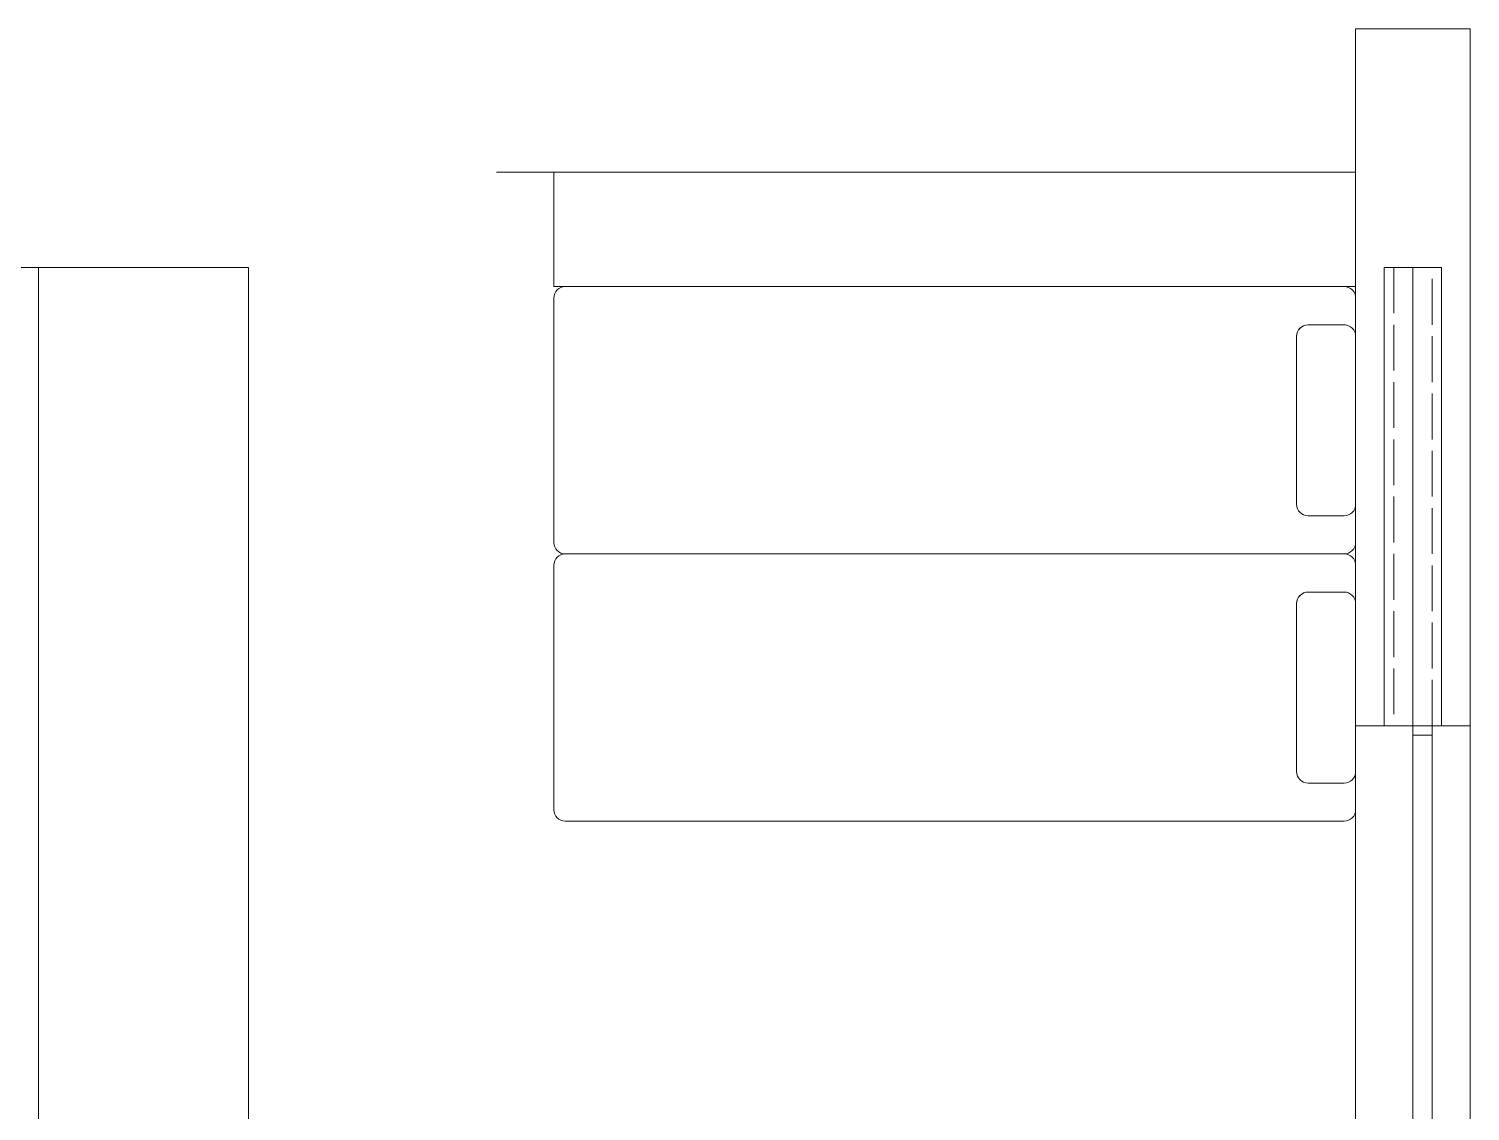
# Model space of a CAD drawing. Header units: millimetres. Extents: x 19901 to 42199, y 14545 to 21214.
# Drawn here: x 26326 to 26703.5, y 14829.4 to 15112.8 of the extents above; entities that cross this region are included whole.
import ezdxf

# ---------------------------------------------------------------- set-up
doc = ezdxf.new("R2010")
doc.units = ezdxf.units.MM
doc.linetypes.add('ACAD_ISO02W100', pattern=[15, 12, -3])
for name, color, linetype, lineweight in [('A-FURN', 9, 'Continuous', 13), ('PROIEZIONI_finissime_fine lines', 251, 'Continuous', 5), ('vetro', 140, 'Continuous', 15), ('Wall', 7, 'Continuous', 20)]:
    doc.layers.add(name, color=color, linetype=linetype, lineweight=lineweight)

msp = doc.modelspace()

# ---------------------------------------------------------------- linework, layer by layer
at = {"layer": 'A-FURN'}
for p, q in [((26463.49, 15045.33), (26463.49, 15075.33)), ((26463.49, 15075.33), (26673.49, 15075.33)), ((26673.49, 15045.33), (26673.49, 15075.33)), ((26383.49, 15050.33), (26328.49, 15050.33)), ((26328.49, 15050.33), (26328.49, 14780.17)), ((26463.49, 15045.33), (26670.49, 15045.33)), ((26466.49, 15045.33), (26475.49, 15045.33)), ((26673.49, 15045.33), (26670.49, 15045.33)), ((26463.49, 15042.33), (26463.49, 14978.33)), ((26673.49, 15042.33), (26673.49, 14978.33)), ((26658.04, 15032.33), (26658.04, 14988.33)), ((26658.04, 15032.3), (26658.04, 14988.33)), ((26670.49, 15035.33), (26661.04, 15035.33)), ((26670.87, 15035.33), (26661.43, 15035.33)), ((26673.49, 14988.33), (26673.49, 15032.33)), ((26670.49, 14985.33), (26661.04, 14985.33)), ((26463.49, 14972.33), (26463.49, 14908.33)), ((26670.49, 14975.33), (26466.49, 14975.33)), ((26466.49, 14975.33), (26475.49, 14975.33)), ((26673.49, 14972.33), (26673.49, 14908.33)), ((26670.49, 14965.33), (26661.04, 14965.33)), ((26670.87, 14965.33), (26661.43, 14965.33)), ((26658.04, 14962.33), (26658.04, 14918.33)), ((26658.04, 14962.3), (26658.04, 14918.33)), ((26673.49, 14918.33), (26673.49, 14962.33)), ((26670.49, 14915.33), (26661.04, 14915.33)), ((26670.49, 14905.33), (26466.49, 14905.33))]:
    msp.add_line(p, q, dxfattribs=at)
for centre, start, end in [((26466.49, 15042.33), 90, 180), ((26670.49, 15042.33), 0, 90), ((26661.04, 15032.33), 90, 180), ((26661.04, 15032.33), 90, 180.5777), ((26670.49, 15032.33), 0, 90), ((26661.04, 14988.33), 180, 270), ((26661.04, 14988.33), 180, 270), ((26670.49, 14988.33), 270, 0), ((26466.49, 14978.33), 180, 270), ((26670.49, 14978.33), 270, 0), ((26466.49, 14972.33), 90, 180), ((26670.49, 14972.33), 0, 90), ((26661.04, 14962.33), 90, 180), ((26661.04, 14962.33), 90, 180.5777), ((26670.49, 14962.33), 0, 90), ((26661.04, 14918.33), 180, 270), ((26661.04, 14918.33), 180, 270), ((26670.49, 14918.33), 270, 0), ((26466.49, 14908.33), 180, 270), ((26670.49, 14908.33), 270, 0)]:
    msp.add_arc(centre, 3, start, end, dxfattribs=at)
at = {"layer": 'PROIEZIONI_finissime_fine lines'}
msp.add_line((26695.99, 14930.33), (26680.99, 14930.33), dxfattribs=at)
at = {"layer": 'vetro', "linetype": 'ACAD_ISO02W100'}
for p, q in [((26688.49, 15050.33), (26683.49, 15050.33)), ((26683.49, 15050.33), (26683.49, 14930.33)), ((26693.49, 15050.33), (26688.49, 15050.33)), ((26688.49, 15050.33), (26688.49, 14930.33)), ((26688.49, 14930.33), (26688.49, 15050.33)), ((26693.49, 14930.33), (26693.49, 15050.33)), ((26683.49, 14930.33), (26688.49, 14930.33)), ((26688.49, 14930.33), (26693.49, 14930.33))]:
    msp.add_line(p, q, dxfattribs=at)
at = {"layer": 'vetro'}
for p, q in [((26688.49, 14930.33), (26688.49, 14810.33)), ((26693.49, 14930.33), (26688.49, 14930.33)), ((26693.49, 14930.33), (26693.49, 14820.33)), ((26693.49, 14927.83), (26688.49, 14927.83))]:
    msp.add_line(p, q, dxfattribs=at)
at = {"layer": 'Wall'}
for p, q in [((26673.49, 14930.33), (26673.49, 15112.83)), ((26673.49, 15112.83), (26703.49, 15112.83)), ((26703.49, 14930.33), (26703.49, 15112.83)), ((26448.49, 15075.33), (26673.49, 15075.33)), ((25953.49, 15050.33), (26383.49, 15050.33)), ((26383.49, 15050.33), (26383.49, 14670.33)), ((26383.49, 15050.33), (26383.49, 14670.33)), ((26695.99, 15050.33), (26680.99, 15050.33)), ((26680.99, 15050.33), (26680.99, 14930.33)), ((26695.99, 14930.33), (26695.99, 15050.33)), ((26673.49, 14930.33), (26680.99, 14930.33)), ((26673.49, 14930.33), (26673.49, 14712.83)), ((26695.99, 14930.33), (26703.49, 14930.33)), ((26703.49, 14712.83), (26703.49, 14930.33))]:
    msp.add_line(p, q, dxfattribs=at)

doc.saveas('drawing.dxf')
